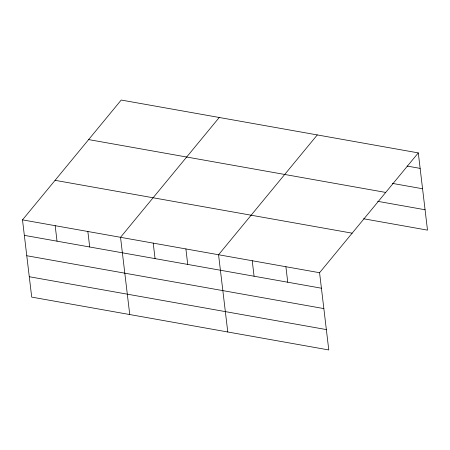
<?xml version="1.0" encoding="UTF-8"?>
<svg xmlns="http://www.w3.org/2000/svg" width="450" height="450" viewBox="0 0 450 450"><rect width="100%" height="100%" fill="white"/><g stroke="black" fill="none" stroke-linecap="round" stroke-linejoin="round"><path stroke-width="0.67" d="M418.292 152.893L319.573 272.717L328.781 349.954L31.708 297.107L22.5 219.87L121.219 100.046L418.292 152.893L427.5 230.13L363.6 218.762M219.251 117.484L120.532 237.308L129.741 314.544M317.284 134.927L218.565 254.751L227.779 331.988M407.081 166.061L420.137 168.384M392.332 183.381L422.567 188.758M88.644 139.584L385.712 192.437M377.662 201.319L425.07 209.756M55.08 180.326L352.147 233.179M22.5 219.87L319.573 272.717M24.345 235.361L321.418 288.208M26.775 255.735L323.848 308.588M29.278 276.727L326.351 329.58M285.902 266.726L287.752 282.218M252.236 260.741L254.081 276.227M185.889 248.934L187.734 264.426M153.214 243.124L155.059 258.615M87.857 231.497L89.702 246.988M55.176 225.681L57.026 241.172"/></g></svg>
